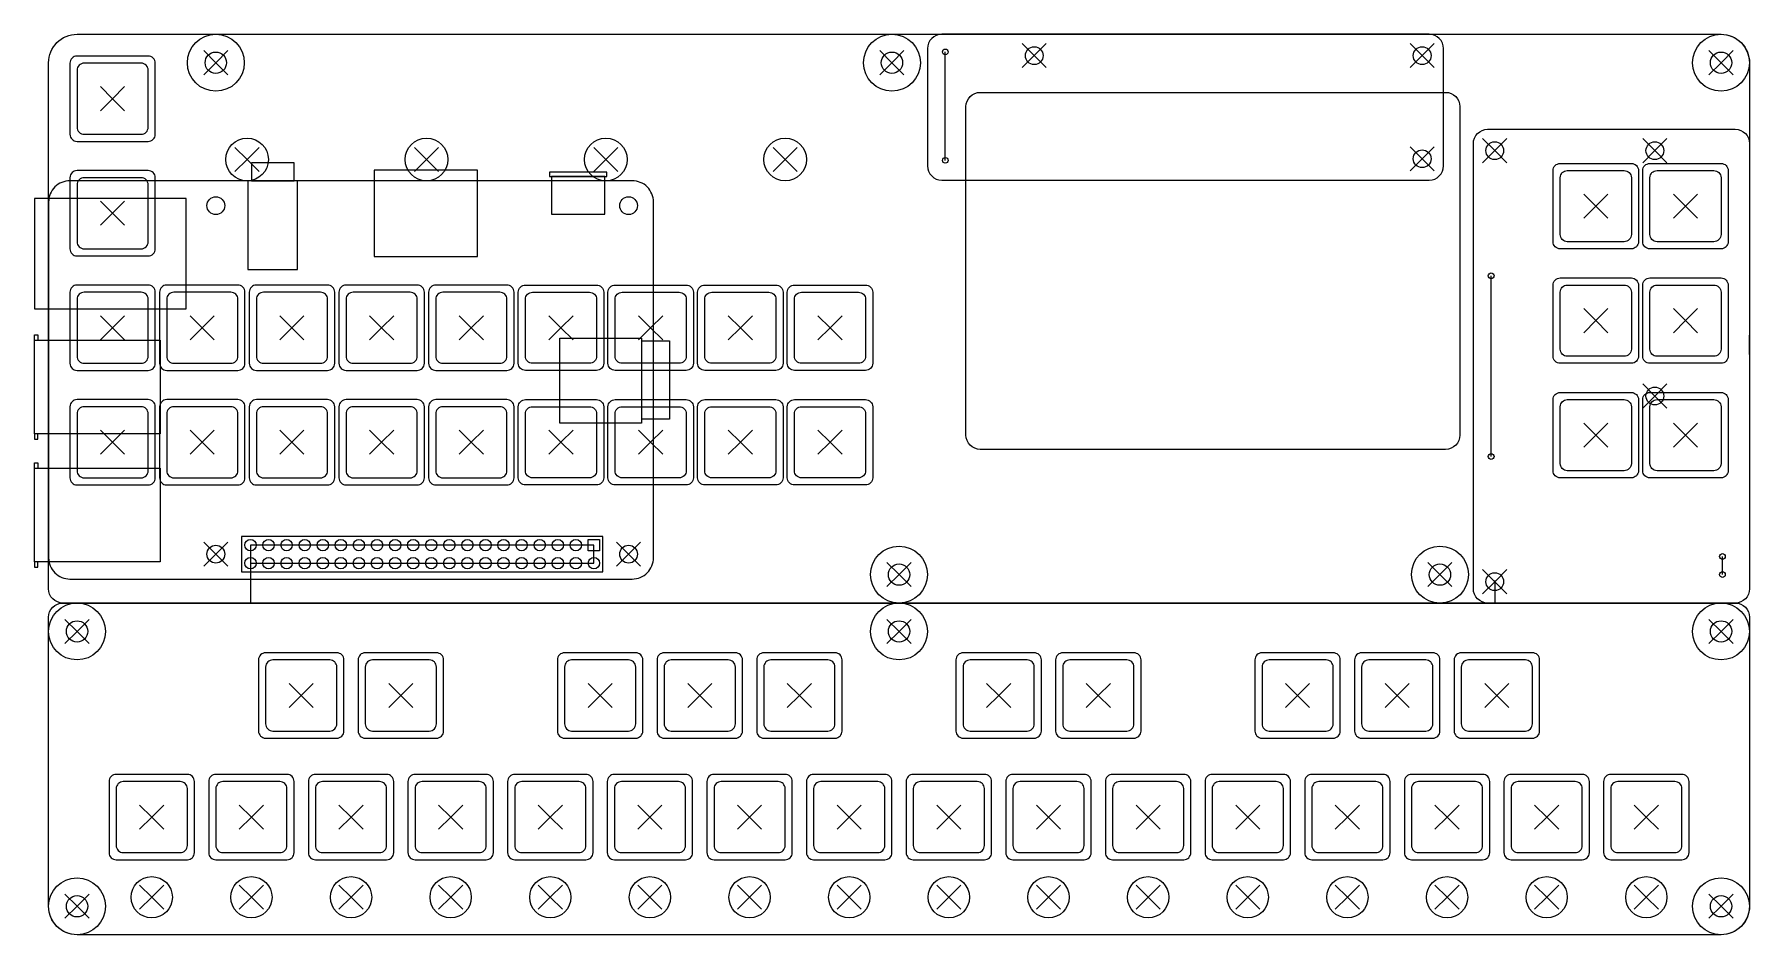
# Model space of a CAD drawing. Header units: millimetres. Extents: x 6 to 247, y 2 to 128.
import ezdxf

# ---------------------------------------------------------------- set-up
doc = ezdxf.new("R2010")
doc.units = ezdxf.units.MM
for name, color, linetype in [('align', 51, 'Continuous'), ('audio', 7, 'Continuous'), ('buttons', 41, 'Continuous'), ('edge.cuts', 4, 'Continuous'), ('encoders', 6, 'Continuous'), ('leds', 7, 'Continuous'), ('mounting', 3, 'Continuous'), ('power', 6, 'Continuous'), ('rasp', 41, 'Continuous'), ('screen', 41, 'Continuous')]:
    doc.layers.add(name, color=color, linetype=linetype)

msp = doc.modelspace()

# ---------------------------------------------------------------- linework, layer by layer
at = {"layer": 'align'}
for p, q in [((134.19, 110.7), (134.19, 125.94)), ((210.89, 69.06), (210.89, 94.46)), ((36.56, 56.6), (36.56, 54.06)), ((84.82, 56.6), (36.56, 56.6)), ((84.82, 54.06), (84.82, 56.6)), ((36.56, 54.06), (36.56, 48.46)), ((36.56, 54.06), (84.82, 54.06)), ((243.39, 52.46), (243.39, 55)), ((211.39, 51.62), (211.39, 48.46))]:
    msp.add_line(p, q, dxfattribs=at)
at = {"layer": 'align', "linetype": 'Continuous', "lineweight": 25}
for points in [[(29.99, 122.73), (31.69, 124.42), (29.99, 126.12)], [(33.38, 126.12), (31.69, 124.42), (33.38, 122.73)], [(124.99, 122.73), (126.69, 124.42), (124.99, 126.12)], [(128.38, 126.12), (126.69, 124.42), (128.38, 122.73)], [(144.99, 123.73), (146.69, 125.42), (144.99, 127.12)], [(148.38, 127.12), (146.69, 125.42), (148.38, 123.73)], [(199.49, 123.73), (201.19, 125.42), (199.49, 127.12)], [(202.88, 127.12), (201.19, 125.42), (202.88, 123.73)], [(241.49, 122.73), (243.19, 124.42), (241.49, 126.12)], [(244.88, 126.12), (243.19, 124.42), (244.88, 122.73)], [(15.49, 117.67), (17.19, 119.36), (15.49, 121.06)], [(18.88, 121.06), (17.19, 119.36), (18.88, 117.67)], [(209.69, 110.37), (211.39, 112.06), (209.69, 113.76)], [(213.08, 113.76), (211.39, 112.06), (213.08, 110.37)], [(232.19, 110.37), (233.89, 112.06), (232.19, 113.76)], [(235.58, 113.76), (233.89, 112.06), (235.58, 110.37)], [(34.38, 109.12), (36.08, 110.81), (34.38, 112.51)], [(37.77, 112.51), (36.08, 110.81), (37.77, 109.12)], [(59.59, 109.12), (61.29, 110.81), (59.59, 112.51)], [(62.98, 112.51), (61.29, 110.81), (62.98, 109.12)], [(84.79, 109.12), (86.49, 110.81), (84.79, 112.51)], [(88.18, 112.51), (86.49, 110.81), (88.18, 109.12)], [(109.99, 109.12), (111.69, 110.81), (109.99, 112.51)], [(113.38, 112.51), (111.69, 110.81), (113.38, 109.12)], [(199.49, 109.23), (201.19, 110.92), (199.49, 112.62)], [(202.88, 112.62), (201.19, 110.92), (202.88, 109.23)], [(15.49, 101.57), (17.19, 103.26), (15.49, 104.96)], [(18.88, 104.96), (17.19, 103.26), (18.88, 101.57)], [(223.89, 102.57), (225.59, 104.26), (223.89, 105.96)], [(227.28, 105.96), (225.59, 104.26), (227.28, 102.57)], [(236.49, 102.57), (238.19, 104.26), (236.49, 105.96)], [(239.88, 105.96), (238.19, 104.26), (239.88, 102.57)], [(223.89, 86.47), (225.59, 88.16), (223.89, 89.86)], [(227.28, 89.86), (225.59, 88.16), (227.28, 86.47)], [(236.49, 86.47), (238.19, 88.16), (236.49, 89.86)], [(239.88, 89.86), (238.19, 88.16), (239.88, 86.47)], [(15.49, 85.47), (17.19, 87.16), (15.49, 88.86)], [(18.88, 88.86), (17.19, 87.16), (18.88, 85.47)], [(28.09, 85.47), (29.79, 87.16), (28.09, 88.86)], [(31.48, 88.86), (29.79, 87.16), (31.48, 85.47)], [(40.69, 85.47), (42.39, 87.16), (40.69, 88.86)], [(44.08, 88.86), (42.39, 87.16), (44.08, 85.47)], [(53.29, 85.47), (54.99, 87.16), (53.29, 88.86)], [(56.68, 88.86), (54.99, 87.16), (56.68, 85.47)], [(65.89, 85.47), (67.59, 87.16), (65.89, 88.86)], [(69.28, 88.86), (67.59, 87.16), (69.28, 85.47)], [(78.49, 85.47), (80.19, 87.16), (78.49, 88.86)], [(81.88, 88.86), (80.19, 87.16), (81.88, 85.47)], [(91.09, 85.47), (92.79, 87.16), (91.09, 88.86)], [(94.48, 88.86), (92.79, 87.16), (94.48, 85.47)], [(103.69, 85.47), (105.39, 87.16), (103.69, 88.86)], [(107.08, 88.86), (105.39, 87.16), (107.08, 85.47)], [(116.29, 85.47), (117.99, 87.16), (116.29, 88.86)], [(119.68, 88.86), (117.99, 87.16), (119.68, 85.47)], [(232.19, 75.87), (233.89, 77.56), (232.19, 79.26)], [(235.58, 79.26), (233.89, 77.56), (235.58, 75.87)], [(15.49, 69.37), (17.19, 71.06), (15.49, 72.76)], [(18.88, 72.76), (17.19, 71.06), (18.88, 69.37)], [(28.09, 69.37), (29.79, 71.06), (28.09, 72.76)], [(31.48, 72.76), (29.79, 71.06), (31.48, 69.37)], [(40.69, 69.37), (42.39, 71.06), (40.69, 72.76)], [(44.08, 72.76), (42.39, 71.06), (44.08, 69.37)], [(53.29, 69.37), (54.99, 71.06), (53.29, 72.76)], [(56.68, 72.76), (54.99, 71.06), (56.68, 69.37)], [(65.89, 69.37), (67.59, 71.06), (65.89, 72.76)], [(69.28, 72.76), (67.59, 71.06), (69.28, 69.37)], [(78.49, 69.37), (80.19, 71.06), (78.49, 72.76)], [(81.88, 72.76), (80.19, 71.06), (81.88, 69.37)], [(91.09, 69.37), (92.79, 71.06), (91.09, 72.76)], [(94.48, 72.76), (92.79, 71.06), (94.48, 69.37)], [(103.69, 69.37), (105.39, 71.06), (103.69, 72.76)], [(107.08, 72.76), (105.39, 71.06), (107.08, 69.37)], [(116.29, 69.37), (117.99, 71.06), (116.29, 72.76)], [(119.68, 72.76), (117.99, 71.06), (119.68, 69.37)], [(223.89, 70.37), (225.59, 72.06), (223.89, 73.76)], [(227.28, 73.76), (225.59, 72.06), (227.28, 70.37)], [(236.49, 70.37), (238.19, 72.06), (236.49, 73.76)], [(239.88, 73.76), (238.19, 72.06), (239.88, 70.37)], [(29.99, 53.64), (31.69, 55.33), (29.99, 57.03)], [(33.38, 57.03), (31.69, 55.33), (33.38, 53.64)], [(87.99, 53.64), (89.69, 55.33), (87.99, 57.03)], [(91.38, 57.03), (89.69, 55.33), (91.38, 53.64)], [(125.99, 50.77), (127.69, 52.46), (125.99, 54.16)], [(129.38, 54.16), (127.69, 52.46), (129.38, 50.77)], [(201.99, 50.77), (203.69, 52.46), (201.99, 54.16)], [(205.38, 54.16), (203.69, 52.46), (205.38, 50.77)], [(209.69, 53.16), (211.39, 51.46), (209.69, 49.77)], [(213.08, 49.77), (211.39, 51.46), (213.08, 53.16)], [(10.49, 42.77), (12.19, 44.46), (10.49, 46.16)], [(13.88, 46.16), (12.19, 44.46), (13.88, 42.77)], [(125.99, 42.77), (127.69, 44.46), (125.99, 46.16)], [(129.38, 46.16), (127.69, 44.46), (129.38, 42.77)], [(241.49, 42.77), (243.19, 44.46), (241.49, 46.16)], [(244.88, 46.16), (243.19, 44.46), (244.88, 42.77)], [(41.99, 33.77), (43.69, 35.46), (41.99, 37.16)], [(45.38, 37.16), (43.69, 35.46), (45.38, 33.77)], [(55.99, 33.77), (57.69, 35.46), (55.99, 37.16)], [(59.38, 37.16), (57.69, 35.46), (59.38, 33.77)], [(83.99, 33.77), (85.69, 35.46), (83.99, 37.16)], [(87.38, 37.16), (85.69, 35.46), (87.38, 33.77)], [(97.99, 33.77), (99.69, 35.46), (97.99, 37.16)], [(101.38, 37.16), (99.69, 35.46), (101.38, 33.77)], [(111.99, 33.77), (113.69, 35.46), (111.99, 37.16)], [(115.38, 37.16), (113.69, 35.46), (115.38, 33.77)], [(139.99, 33.77), (141.69, 35.46), (139.99, 37.16)], [(143.38, 37.16), (141.69, 35.46), (143.38, 33.77)], [(153.99, 33.77), (155.69, 35.46), (153.99, 37.16)], [(157.38, 37.16), (155.69, 35.46), (157.38, 33.77)], [(181.99, 33.77), (183.69, 35.46), (181.99, 37.16)], [(185.38, 37.16), (183.69, 35.46), (185.38, 33.77)], [(195.99, 33.77), (197.69, 35.46), (195.99, 37.16)], [(199.38, 37.16), (197.69, 35.46), (199.38, 33.77)], [(209.99, 33.77), (211.69, 35.46), (209.99, 37.16)], [(213.38, 37.16), (211.69, 35.46), (213.38, 33.77)], [(20.99, 16.67), (22.69, 18.36), (20.99, 20.06)], [(24.38, 20.06), (22.69, 18.36), (24.38, 16.67)], [(34.99, 16.67), (36.69, 18.36), (34.99, 20.06)], [(38.38, 20.06), (36.69, 18.36), (38.38, 16.67)], [(48.99, 16.67), (50.69, 18.36), (48.99, 20.06)], [(52.38, 20.06), (50.69, 18.36), (52.38, 16.67)], [(62.99, 16.67), (64.69, 18.36), (62.99, 20.06)], [(66.38, 20.06), (64.69, 18.36), (66.38, 16.67)], [(76.99, 16.67), (78.69, 18.36), (76.99, 20.06)], [(80.38, 20.06), (78.69, 18.36), (80.38, 16.67)], [(90.99, 16.67), (92.69, 18.36), (90.99, 20.06)], [(94.38, 20.06), (92.69, 18.36), (94.38, 16.67)], [(104.99, 16.67), (106.69, 18.36), (104.99, 20.06)], [(108.38, 20.06), (106.69, 18.36), (108.38, 16.67)], [(118.99, 16.67), (120.69, 18.36), (118.99, 20.06)], [(122.38, 20.06), (120.69, 18.36), (122.38, 16.67)], [(132.99, 16.67), (134.69, 18.36), (132.99, 20.06)], [(136.38, 20.06), (134.69, 18.36), (136.38, 16.67)], [(146.99, 16.67), (148.69, 18.36), (146.99, 20.06)], [(150.38, 20.06), (148.69, 18.36), (150.38, 16.67)], [(160.99, 16.67), (162.69, 18.36), (160.99, 20.06)], [(164.38, 20.06), (162.69, 18.36), (164.38, 16.67)], [(174.99, 16.67), (176.69, 18.36), (174.99, 20.06)], [(178.38, 20.06), (176.69, 18.36), (178.38, 16.67)], [(188.99, 16.67), (190.69, 18.36), (188.99, 20.06)], [(192.38, 20.06), (190.69, 18.36), (192.38, 16.67)], [(202.99, 16.67), (204.69, 18.36), (202.99, 20.06)], [(206.38, 20.06), (204.69, 18.36), (206.38, 16.67)], [(216.99, 16.67), (218.69, 18.36), (216.99, 20.06)], [(220.38, 20.06), (218.69, 18.36), (220.38, 16.67)], [(230.99, 16.67), (232.69, 18.36), (230.99, 20.06)], [(234.38, 20.06), (232.69, 18.36), (234.38, 16.67)], [(10.49, 4.13), (12.19, 5.82), (10.49, 7.52)], [(13.88, 7.52), (12.19, 5.82), (13.88, 4.13)], [(20.99, 5.4), (22.69, 7.09), (20.99, 8.79)], [(24.38, 8.79), (22.69, 7.09), (24.38, 5.4)], [(34.99, 5.4), (36.69, 7.09), (34.99, 8.79)], [(38.38, 8.79), (36.69, 7.09), (38.38, 5.4)], [(48.99, 5.4), (50.69, 7.09), (48.99, 8.79)], [(52.38, 8.79), (50.69, 7.09), (52.38, 5.4)], [(62.99, 5.4), (64.69, 7.09), (62.99, 8.79)], [(66.38, 8.79), (64.69, 7.09), (66.38, 5.4)], [(76.99, 5.4), (78.69, 7.09), (76.99, 8.79)], [(80.38, 8.79), (78.69, 7.09), (80.38, 5.4)], [(90.99, 5.4), (92.69, 7.09), (90.99, 8.79)], [(94.38, 8.79), (92.69, 7.09), (94.38, 5.4)], [(104.99, 5.4), (106.69, 7.09), (104.99, 8.79)], [(108.38, 8.79), (106.69, 7.09), (108.38, 5.4)], [(118.99, 5.4), (120.69, 7.09), (118.99, 8.79)], [(122.38, 8.79), (120.69, 7.09), (122.38, 5.4)], [(132.99, 5.4), (134.69, 7.09), (132.99, 8.79)], [(136.38, 8.79), (134.69, 7.09), (136.38, 5.4)], [(146.99, 5.4), (148.69, 7.09), (146.99, 8.79)], [(150.38, 8.79), (148.69, 7.09), (150.38, 5.4)], [(160.99, 5.4), (162.69, 7.09), (160.99, 8.79)], [(164.38, 8.79), (162.69, 7.09), (164.38, 5.4)], [(174.99, 5.4), (176.69, 7.09), (174.99, 8.79)], [(178.38, 8.79), (176.69, 7.09), (178.38, 5.4)], [(188.99, 5.4), (190.69, 7.09), (188.99, 8.79)], [(192.38, 8.79), (190.69, 7.09), (192.38, 5.4)], [(202.99, 5.4), (204.69, 7.09), (202.99, 8.79)], [(206.38, 8.79), (204.69, 7.09), (206.38, 5.4)], [(216.99, 5.4), (218.69, 7.09), (216.99, 8.79)], [(220.38, 8.79), (218.69, 7.09), (220.38, 5.4)], [(230.99, 5.4), (232.69, 7.09), (230.99, 8.79)], [(234.38, 8.79), (232.69, 7.09), (234.38, 5.4)], [(241.49, 4.13), (243.19, 5.82), (241.49, 7.52)], [(244.88, 7.52), (243.19, 5.82), (244.88, 4.13)]]:
    msp.add_lwpolyline(points, dxfattribs=at)
at = {"layer": 'align'}
for centre in [(134.19, 125.94), (134.19, 110.7), (210.89, 94.46), (210.89, 69.06), (243.39, 55), (243.39, 52.46)]:
    msp.add_circle(centre, 0.4, dxfattribs=at)
at = {"layer": 'audio', "color": 52, "true_color": 0xc2c200}
msp.add_lwpolyline([(247.19, 113.06), (247.19, 50.46, -0.414214), (245.19, 48.46), (210.39, 48.46, -0.414214), (208.39, 50.46), (208.39, 113.06, -0.414214), (210.39, 115.06), (245.19, 115.06, -0.414214)], format="xyb", close=True, dxfattribs=at)
at = {"layer": 'audio', "color": 136, "true_color": 0x008484}
msp.add_lwpolyline([(247.21, 83.38), (247.21, 86.13)], dxfattribs=at)
at = {"layer": 'buttons', "color": 1, "linetype": 'Continuous', "lineweight": 25}
for points in [[(12.19, 113.36), (22.19, 113.36, 0.414214), (23.19, 114.36), (23.19, 124.36, 0.414214), (22.19, 125.36), (12.19, 125.36, 0.414214), (11.19, 124.36), (11.19, 114.36, 0.414214)], [(13.19, 114.36), (21.19, 114.36, 0.414214), (22.19, 115.36), (22.19, 123.36, 0.414214), (21.19, 124.36), (13.19, 124.36, 0.414214), (12.19, 123.36), (12.19, 115.36, 0.414214)], [(12.19, 97.26), (22.19, 97.26, 0.414214), (23.19, 98.26), (23.19, 108.26, 0.414214), (22.19, 109.26), (12.19, 109.26, 0.414214), (11.19, 108.26), (11.19, 98.26, 0.414214)], [(230.59, 98.26), (220.59, 98.26, -0.414214), (219.59, 99.26), (219.59, 109.26, -0.414214), (220.59, 110.26), (230.59, 110.26, -0.414214), (231.59, 109.26), (231.59, 99.26, -0.414214)], [(229.59, 99.26), (221.59, 99.26, -0.414214), (220.59, 100.26), (220.59, 108.26, -0.414214), (221.59, 109.26), (229.59, 109.26, -0.414214), (230.59, 108.26), (230.59, 100.26, -0.414214)], [(243.19, 98.26), (233.19, 98.26, -0.414214), (232.19, 99.26), (232.19, 109.26, -0.414214), (233.19, 110.26), (243.19, 110.26, -0.414214), (244.19, 109.26), (244.19, 99.26, -0.414214)], [(242.19, 99.26), (234.19, 99.26, -0.414214), (233.19, 100.26), (233.19, 108.26, -0.414214), (234.19, 109.26), (242.19, 109.26, -0.414214), (243.19, 108.26), (243.19, 100.26, -0.414214)], [(13.19, 98.26), (21.19, 98.26, 0.414214), (22.19, 99.26), (22.19, 107.26, 0.414214), (21.19, 108.26), (13.19, 108.26, 0.414214), (12.19, 107.26), (12.19, 99.26, 0.414214)], [(230.59, 82.16), (220.59, 82.16, -0.414214), (219.59, 83.16), (219.59, 93.16, -0.414214), (220.59, 94.16), (230.59, 94.16, -0.414214), (231.59, 93.16), (231.59, 83.16, -0.414214)], [(243.19, 82.16), (233.19, 82.16, -0.414214), (232.19, 83.16), (232.19, 93.16, -0.414214), (233.19, 94.16), (243.19, 94.16, -0.414214), (244.19, 93.16), (244.19, 83.16, -0.414214)], [(12.19, 81.16), (22.19, 81.16, 0.414214), (23.19, 82.16), (23.19, 92.16, 0.414214), (22.19, 93.16), (12.19, 93.16, 0.414214), (11.19, 92.16), (11.19, 82.16, 0.414214)], [(13.19, 82.16), (21.19, 82.16, 0.414214), (22.19, 83.16), (22.19, 91.16, 0.414214), (21.19, 92.16), (13.19, 92.16, 0.414214), (12.19, 91.16), (12.19, 83.16, 0.414214)], [(24.79, 81.16), (34.79, 81.16, 0.414214), (35.79, 82.16), (35.79, 92.16, 0.414214), (34.79, 93.16), (24.79, 93.16, 0.414214), (23.79, 92.16), (23.79, 82.16, 0.414214)], [(25.79, 82.16), (33.79, 82.16, 0.414214), (34.79, 83.16), (34.79, 91.16, 0.414214), (33.79, 92.16), (25.79, 92.16, 0.414214), (24.79, 91.16), (24.79, 83.16, 0.414214)], [(37.39, 81.16), (47.39, 81.16, 0.414214), (48.39, 82.16), (48.39, 92.16, 0.414214), (47.39, 93.16), (37.39, 93.16, 0.414214), (36.39, 92.16), (36.39, 82.16, 0.414214)], [(38.39, 82.16), (46.39, 82.16, 0.414214), (47.39, 83.16), (47.39, 91.16, 0.414214), (46.39, 92.16), (38.39, 92.16, 0.414214), (37.39, 91.16), (37.39, 83.16, 0.414214)], [(49.99, 81.16), (59.99, 81.16, 0.414214), (60.99, 82.16), (60.99, 92.16, 0.414214), (59.99, 93.16), (49.99, 93.16, 0.414214), (48.99, 92.16), (48.99, 82.16, 0.414214)], [(50.99, 82.16), (58.99, 82.16, 0.414214), (59.99, 83.16), (59.99, 91.16, 0.414214), (58.99, 92.16), (50.99, 92.16, 0.414214), (49.99, 91.16), (49.99, 83.16, 0.414214)], [(62.59, 81.16), (72.59, 81.16, 0.414214), (73.59, 82.16), (73.59, 92.16, 0.414214), (72.59, 93.16), (62.59, 93.16, 0.414214), (61.59, 92.16), (61.59, 82.16, 0.414214)], [(63.59, 82.16), (71.59, 82.16, 0.414214), (72.59, 83.16), (72.59, 91.16, 0.414214), (71.59, 92.16), (63.59, 92.16, 0.414214), (62.59, 91.16), (62.59, 83.16, 0.414214)], [(85.19, 81.16), (75.19, 81.16, -0.414214), (74.19, 82.16), (74.19, 92.16, -0.414214), (75.19, 93.16), (85.19, 93.16, -0.414214), (86.19, 92.16), (86.19, 82.16, -0.414214)], [(84.19, 82.16), (76.19, 82.16, -0.414214), (75.19, 83.16), (75.19, 91.16, -0.414214), (76.19, 92.16), (84.19, 92.16, -0.414214), (85.19, 91.16), (85.19, 83.16, -0.414214)], [(97.79, 81.16), (87.79, 81.16, -0.414214), (86.79, 82.16), (86.79, 92.16, -0.414214), (87.79, 93.16), (97.79, 93.16, -0.414214), (98.79, 92.16), (98.79, 82.16, -0.414214)], [(96.79, 82.16), (88.79, 82.16, -0.414214), (87.79, 83.16), (87.79, 91.16, -0.414214), (88.79, 92.16), (96.79, 92.16, -0.414214), (97.79, 91.16), (97.79, 83.16, -0.414214)], [(110.39, 81.16), (100.39, 81.16, -0.414214), (99.39, 82.16), (99.39, 92.16, -0.414214), (100.39, 93.16), (110.39, 93.16, -0.414214), (111.39, 92.16), (111.39, 82.16, -0.414214)], [(109.39, 82.16), (101.39, 82.16, -0.414214), (100.39, 83.16), (100.39, 91.16, -0.414214), (101.39, 92.16), (109.39, 92.16, -0.414214), (110.39, 91.16), (110.39, 83.16, -0.414214)], [(122.99, 81.16), (112.99, 81.16, -0.414214), (111.99, 82.16), (111.99, 92.16, -0.414214), (112.99, 93.16), (122.99, 93.16, -0.414214), (123.99, 92.16), (123.99, 82.16, -0.414214)], [(121.99, 82.16), (113.99, 82.16, -0.414214), (112.99, 83.16), (112.99, 91.16, -0.414214), (113.99, 92.16), (121.99, 92.16, -0.414214), (122.99, 91.16), (122.99, 83.16, -0.414214)], [(229.59, 83.16), (221.59, 83.16, -0.414214), (220.59, 84.16), (220.59, 92.16, -0.414214), (221.59, 93.16), (229.59, 93.16, -0.414214), (230.59, 92.16), (230.59, 84.16, -0.414214)], [(242.19, 83.16), (234.19, 83.16, -0.414214), (233.19, 84.16), (233.19, 92.16, -0.414214), (234.19, 93.16), (242.19, 93.16, -0.414214), (243.19, 92.16), (243.19, 84.16, -0.414214)], [(230.59, 66.06), (220.59, 66.06, -0.414214), (219.59, 67.06), (219.59, 77.06, -0.414214), (220.59, 78.06), (230.59, 78.06, -0.414214), (231.59, 77.06), (231.59, 67.06, -0.414214)], [(243.19, 66.06), (233.19, 66.06, -0.414214), (232.19, 67.06), (232.19, 77.06, -0.414214), (233.19, 78.06), (243.19, 78.06, -0.414214), (244.19, 77.06), (244.19, 67.06, -0.414214)], [(12.19, 65.06), (22.19, 65.06, 0.414214), (23.19, 66.06), (23.19, 76.06, 0.414214), (22.19, 77.06), (12.19, 77.06, 0.414214), (11.19, 76.06), (11.19, 66.06, 0.414214)], [(13.19, 66.06), (21.19, 66.06, 0.414214), (22.19, 67.06), (22.19, 75.06, 0.414214), (21.19, 76.06), (13.19, 76.06, 0.414214), (12.19, 75.06), (12.19, 67.06, 0.414214)], [(24.79, 65.06), (34.79, 65.06, 0.414214), (35.79, 66.06), (35.79, 76.06, 0.414214), (34.79, 77.06), (24.79, 77.06, 0.414214), (23.79, 76.06), (23.79, 66.06, 0.414214)], [(25.79, 66.06), (33.79, 66.06, 0.414214), (34.79, 67.06), (34.79, 75.06, 0.414214), (33.79, 76.06), (25.79, 76.06, 0.414214), (24.79, 75.06), (24.79, 67.06, 0.414214)], [(37.39, 65.06), (47.39, 65.06, 0.414214), (48.39, 66.06), (48.39, 76.06, 0.414214), (47.39, 77.06), (37.39, 77.06, 0.414214), (36.39, 76.06), (36.39, 66.06, 0.414214)], [(38.39, 66.06), (46.39, 66.06, 0.414214), (47.39, 67.06), (47.39, 75.06, 0.414214), (46.39, 76.06), (38.39, 76.06, 0.414214), (37.39, 75.06), (37.39, 67.06, 0.414214)], [(49.99, 65.06), (59.99, 65.06, 0.414214), (60.99, 66.06), (60.99, 76.06, 0.414214), (59.99, 77.06), (49.99, 77.06, 0.414214), (48.99, 76.06), (48.99, 66.06, 0.414214)], [(50.99, 66.06), (58.99, 66.06, 0.414214), (59.99, 67.06), (59.99, 75.06, 0.414214), (58.99, 76.06), (50.99, 76.06, 0.414214), (49.99, 75.06), (49.99, 67.06, 0.414214)], [(62.59, 65.06), (72.59, 65.06, 0.414214), (73.59, 66.06), (73.59, 76.06, 0.414214), (72.59, 77.06), (62.59, 77.06, 0.414214), (61.59, 76.06), (61.59, 66.06, 0.414214)], [(63.59, 66.06), (71.59, 66.06, 0.414214), (72.59, 67.06), (72.59, 75.06, 0.414214), (71.59, 76.06), (63.59, 76.06, 0.414214), (62.59, 75.06), (62.59, 67.06, 0.414214)], [(85.19, 65.06), (75.19, 65.06, -0.414214), (74.19, 66.06), (74.19, 76.06, -0.414214), (75.19, 77.06), (85.19, 77.06, -0.414214), (86.19, 76.06), (86.19, 66.06, -0.414214)], [(84.19, 66.06), (76.19, 66.06, -0.414214), (75.19, 67.06), (75.19, 75.06, -0.414214), (76.19, 76.06), (84.19, 76.06, -0.414214), (85.19, 75.06), (85.19, 67.06, -0.414214)], [(97.79, 65.06), (87.79, 65.06, -0.414214), (86.79, 66.06), (86.79, 76.06, -0.414214), (87.79, 77.06), (97.79, 77.06, -0.414214), (98.79, 76.06), (98.79, 66.06, -0.414214)], [(96.79, 66.06), (88.79, 66.06, -0.414214), (87.79, 67.06), (87.79, 75.06, -0.414214), (88.79, 76.06), (96.79, 76.06, -0.414214), (97.79, 75.06), (97.79, 67.06, -0.414214)], [(110.39, 65.06), (100.39, 65.06, -0.414214), (99.39, 66.06), (99.39, 76.06, -0.414214), (100.39, 77.06), (110.39, 77.06, -0.414214), (111.39, 76.06), (111.39, 66.06, -0.414214)], [(109.39, 66.06), (101.39, 66.06, -0.414214), (100.39, 67.06), (100.39, 75.06, -0.414214), (101.39, 76.06), (109.39, 76.06, -0.414214), (110.39, 75.06), (110.39, 67.06, -0.414214)], [(122.99, 65.06), (112.99, 65.06, -0.414214), (111.99, 66.06), (111.99, 76.06, -0.414214), (112.99, 77.06), (122.99, 77.06, -0.414214), (123.99, 76.06), (123.99, 66.06, -0.414214)], [(121.99, 66.06), (113.99, 66.06, -0.414214), (112.99, 67.06), (112.99, 75.06, -0.414214), (113.99, 76.06), (121.99, 76.06, -0.414214), (122.99, 75.06), (122.99, 67.06, -0.414214)], [(229.59, 67.06), (221.59, 67.06, -0.414214), (220.59, 68.06), (220.59, 76.06, -0.414214), (221.59, 77.06), (229.59, 77.06, -0.414214), (230.59, 76.06), (230.59, 68.06, -0.414214)], [(242.19, 67.06), (234.19, 67.06, -0.414214), (233.19, 68.06), (233.19, 76.06, -0.414214), (234.19, 77.06), (242.19, 77.06, -0.414214), (243.19, 76.06), (243.19, 68.06, -0.414214)], [(38.69, 29.46), (48.69, 29.46, 0.414214), (49.69, 30.46), (49.69, 40.46, 0.414214), (48.69, 41.46), (38.69, 41.46, 0.414214), (37.69, 40.46), (37.69, 30.46, 0.414214)], [(52.69, 29.46), (62.69, 29.46, 0.414214), (63.69, 30.46), (63.69, 40.46, 0.414214), (62.69, 41.46), (52.69, 41.46, 0.414214), (51.69, 40.46), (51.69, 30.46, 0.414214)], [(80.69, 29.46), (90.69, 29.46, 0.414214), (91.69, 30.46), (91.69, 40.46, 0.414214), (90.69, 41.46), (80.69, 41.46, 0.414214), (79.69, 40.46), (79.69, 30.46, 0.414214)], [(94.69, 29.46), (104.69, 29.46, 0.414214), (105.69, 30.46), (105.69, 40.46, 0.414214), (104.69, 41.46), (94.69, 41.46, 0.414214), (93.69, 40.46), (93.69, 30.46, 0.414214)], [(108.69, 29.46), (118.69, 29.46, 0.414214), (119.69, 30.46), (119.69, 40.46, 0.414214), (118.69, 41.46), (108.69, 41.46, 0.414214), (107.69, 40.46), (107.69, 30.46, 0.414214)], [(136.69, 29.46), (146.69, 29.46, 0.414214), (147.69, 30.46), (147.69, 40.46, 0.414214), (146.69, 41.46), (136.69, 41.46, 0.414214), (135.69, 40.46), (135.69, 30.46, 0.414214)], [(150.69, 29.46), (160.69, 29.46, 0.414214), (161.69, 30.46), (161.69, 40.46, 0.414214), (160.69, 41.46), (150.69, 41.46, 0.414214), (149.69, 40.46), (149.69, 30.46, 0.414214)], [(178.69, 29.46), (188.69, 29.46, 0.414214), (189.69, 30.46), (189.69, 40.46, 0.414214), (188.69, 41.46), (178.69, 41.46, 0.414214), (177.69, 40.46), (177.69, 30.46, 0.414214)], [(192.69, 29.46), (202.69, 29.46, 0.414214), (203.69, 30.46), (203.69, 40.46, 0.414214), (202.69, 41.46), (192.69, 41.46, 0.414214), (191.69, 40.46), (191.69, 30.46, 0.414214)], [(206.69, 29.46), (216.69, 29.46, 0.414214), (217.69, 30.46), (217.69, 40.46, 0.414214), (216.69, 41.46), (206.69, 41.46, 0.414214), (205.69, 40.46), (205.69, 30.46, 0.414214)], [(39.69, 30.46), (47.69, 30.46, 0.414214), (48.69, 31.46), (48.69, 39.46, 0.414214), (47.69, 40.46), (39.69, 40.46, 0.414214), (38.69, 39.46), (38.69, 31.46, 0.414214)], [(53.69, 30.46), (61.69, 30.46, 0.414214), (62.69, 31.46), (62.69, 39.46, 0.414214), (61.69, 40.46), (53.69, 40.46, 0.414214), (52.69, 39.46), (52.69, 31.46, 0.414214)], [(81.69, 30.46), (89.69, 30.46, 0.414214), (90.69, 31.46), (90.69, 39.46, 0.414214), (89.69, 40.46), (81.69, 40.46, 0.414214), (80.69, 39.46), (80.69, 31.46, 0.414214)], [(95.69, 30.46), (103.69, 30.46, 0.414214), (104.69, 31.46), (104.69, 39.46, 0.414214), (103.69, 40.46), (95.69, 40.46, 0.414214), (94.69, 39.46), (94.69, 31.46, 0.414214)], [(109.69, 30.46), (117.69, 30.46, 0.414214), (118.69, 31.46), (118.69, 39.46, 0.414214), (117.69, 40.46), (109.69, 40.46, 0.414214), (108.69, 39.46), (108.69, 31.46, 0.414214)], [(137.69, 30.46), (145.69, 30.46, 0.414214), (146.69, 31.46), (146.69, 39.46, 0.414214), (145.69, 40.46), (137.69, 40.46, 0.414214), (136.69, 39.46), (136.69, 31.46, 0.414214)], [(151.69, 30.46), (159.69, 30.46, 0.414214), (160.69, 31.46), (160.69, 39.46, 0.414214), (159.69, 40.46), (151.69, 40.46, 0.414214), (150.69, 39.46), (150.69, 31.46, 0.414214)], [(179.69, 30.46), (187.69, 30.46, 0.414214), (188.69, 31.46), (188.69, 39.46, 0.414214), (187.69, 40.46), (179.69, 40.46, 0.414214), (178.69, 39.46), (178.69, 31.46, 0.414214)], [(193.69, 30.46), (201.69, 30.46, 0.414214), (202.69, 31.46), (202.69, 39.46, 0.414214), (201.69, 40.46), (193.69, 40.46, 0.414214), (192.69, 39.46), (192.69, 31.46, 0.414214)], [(207.69, 30.46), (215.69, 30.46, 0.414214), (216.69, 31.46), (216.69, 39.46, 0.414214), (215.69, 40.46), (207.69, 40.46, 0.414214), (206.69, 39.46), (206.69, 31.46, 0.414214)], [(17.69, 12.36), (27.69, 12.36, 0.414214), (28.69, 13.36), (28.69, 23.36, 0.414214), (27.69, 24.36), (17.69, 24.36, 0.414214), (16.69, 23.36), (16.69, 13.36, 0.414214)], [(31.69, 12.36), (41.69, 12.36, 0.414214), (42.69, 13.36), (42.69, 23.36, 0.414214), (41.69, 24.36), (31.69, 24.36, 0.414214), (30.69, 23.36), (30.69, 13.36, 0.414214)], [(45.69, 12.36), (55.69, 12.36, 0.414214), (56.69, 13.36), (56.69, 23.36, 0.414214), (55.69, 24.36), (45.69, 24.36, 0.414214), (44.69, 23.36), (44.69, 13.36, 0.414214)], [(59.69, 12.36), (69.69, 12.36, 0.414214), (70.69, 13.36), (70.69, 23.36, 0.414214), (69.69, 24.36), (59.69, 24.36, 0.414214), (58.69, 23.36), (58.69, 13.36, 0.414214)], [(73.69, 12.36), (83.69, 12.36, 0.414214), (84.69, 13.36), (84.69, 23.36, 0.414214), (83.69, 24.36), (73.69, 24.36, 0.414214), (72.69, 23.36), (72.69, 13.36, 0.414214)], [(87.69, 12.36), (97.69, 12.36, 0.414214), (98.69, 13.36), (98.69, 23.36, 0.414214), (97.69, 24.36), (87.69, 24.36, 0.414214), (86.69, 23.36), (86.69, 13.36, 0.414214)], [(101.69, 12.36), (111.69, 12.36, 0.414214), (112.69, 13.36), (112.69, 23.36, 0.414214), (111.69, 24.36), (101.69, 24.36, 0.414214), (100.69, 23.36), (100.69, 13.36, 0.414214)], [(115.69, 12.36), (125.69, 12.36, 0.414214), (126.69, 13.36), (126.69, 23.36, 0.414214), (125.69, 24.36), (115.69, 24.36, 0.414214), (114.69, 23.36), (114.69, 13.36, 0.414214)], [(129.69, 12.36), (139.69, 12.36, 0.414214), (140.69, 13.36), (140.69, 23.36, 0.414214), (139.69, 24.36), (129.69, 24.36, 0.414214), (128.69, 23.36), (128.69, 13.36, 0.414214)], [(143.69, 12.36), (153.69, 12.36, 0.414214), (154.69, 13.36), (154.69, 23.36, 0.414214), (153.69, 24.36), (143.69, 24.36, 0.414214), (142.69, 23.36), (142.69, 13.36, 0.414214)], [(157.69, 12.36), (167.69, 12.36, 0.414214), (168.69, 13.36), (168.69, 23.36, 0.414214), (167.69, 24.36), (157.69, 24.36, 0.414214), (156.69, 23.36), (156.69, 13.36, 0.414214)], [(171.69, 12.36), (181.69, 12.36, 0.414214), (182.69, 13.36), (182.69, 23.36, 0.414214), (181.69, 24.36), (171.69, 24.36, 0.414214), (170.69, 23.36), (170.69, 13.36, 0.414214)], [(185.69, 12.36), (195.69, 12.36, 0.414214), (196.69, 13.36), (196.69, 23.36, 0.414214), (195.69, 24.36), (185.69, 24.36, 0.414214), (184.69, 23.36), (184.69, 13.36, 0.414214)], [(199.69, 12.36), (209.69, 12.36, 0.414214), (210.69, 13.36), (210.69, 23.36, 0.414214), (209.69, 24.36), (199.69, 24.36, 0.414214), (198.69, 23.36), (198.69, 13.36, 0.414214)], [(213.69, 12.36), (223.69, 12.36, 0.414214), (224.69, 13.36), (224.69, 23.36, 0.414214), (223.69, 24.36), (213.69, 24.36, 0.414214), (212.69, 23.36), (212.69, 13.36, 0.414214)], [(227.69, 12.36), (237.69, 12.36, 0.414214), (238.69, 13.36), (238.69, 23.36, 0.414214), (237.69, 24.36), (227.69, 24.36, 0.414214), (226.69, 23.36), (226.69, 13.36, 0.414214)], [(18.69, 13.36), (26.69, 13.36, 0.414214), (27.69, 14.36), (27.69, 22.36, 0.414214), (26.69, 23.36), (18.69, 23.36, 0.414214), (17.69, 22.36), (17.69, 14.36, 0.414214)], [(32.69, 13.36), (40.69, 13.36, 0.414214), (41.69, 14.36), (41.69, 22.36, 0.414214), (40.69, 23.36), (32.69, 23.36, 0.414214), (31.69, 22.36), (31.69, 14.36, 0.414214)], [(46.69, 13.36), (54.69, 13.36, 0.414214), (55.69, 14.36), (55.69, 22.36, 0.414214), (54.69, 23.36), (46.69, 23.36, 0.414214), (45.69, 22.36), (45.69, 14.36, 0.414214)], [(60.69, 13.36), (68.69, 13.36, 0.414214), (69.69, 14.36), (69.69, 22.36, 0.414214), (68.69, 23.36), (60.69, 23.36, 0.414214), (59.69, 22.36), (59.69, 14.36, 0.414214)], [(74.69, 13.36), (82.69, 13.36, 0.414214), (83.69, 14.36), (83.69, 22.36, 0.414214), (82.69, 23.36), (74.69, 23.36, 0.414214), (73.69, 22.36), (73.69, 14.36, 0.414214)], [(88.69, 13.36), (96.69, 13.36, 0.414214), (97.69, 14.36), (97.69, 22.36, 0.414214), (96.69, 23.36), (88.69, 23.36, 0.414214), (87.69, 22.36), (87.69, 14.36, 0.414214)], [(102.69, 13.36), (110.69, 13.36, 0.414214), (111.69, 14.36), (111.69, 22.36, 0.414214), (110.69, 23.36), (102.69, 23.36, 0.414214), (101.69, 22.36), (101.69, 14.36, 0.414214)], [(116.69, 13.36), (124.69, 13.36, 0.414214), (125.69, 14.36), (125.69, 22.36, 0.414214), (124.69, 23.36), (116.69, 23.36, 0.414214), (115.69, 22.36), (115.69, 14.36, 0.414214)], [(130.69, 13.36), (138.69, 13.36, 0.414214), (139.69, 14.36), (139.69, 22.36, 0.414214), (138.69, 23.36), (130.69, 23.36, 0.414214), (129.69, 22.36), (129.69, 14.36, 0.414214)], [(144.69, 13.36), (152.69, 13.36, 0.414214), (153.69, 14.36), (153.69, 22.36, 0.414214), (152.69, 23.36), (144.69, 23.36, 0.414214), (143.69, 22.36), (143.69, 14.36, 0.414214)], [(158.69, 13.36), (166.69, 13.36, 0.414214), (167.69, 14.36), (167.69, 22.36, 0.414214), (166.69, 23.36), (158.69, 23.36, 0.414214), (157.69, 22.36), (157.69, 14.36, 0.414214)], [(172.69, 13.36), (180.69, 13.36, 0.414214), (181.69, 14.36), (181.69, 22.36, 0.414214), (180.69, 23.36), (172.69, 23.36, 0.414214), (171.69, 22.36), (171.69, 14.36, 0.414214)], [(186.69, 13.36), (194.69, 13.36, 0.414214), (195.69, 14.36), (195.69, 22.36, 0.414214), (194.69, 23.36), (186.69, 23.36, 0.414214), (185.69, 22.36), (185.69, 14.36, 0.414214)], [(200.69, 13.36), (208.69, 13.36, 0.414214), (209.69, 14.36), (209.69, 22.36, 0.414214), (208.69, 23.36), (200.69, 23.36, 0.414214), (199.69, 22.36), (199.69, 14.36, 0.414214)], [(214.69, 13.36), (222.69, 13.36, 0.414214), (223.69, 14.36), (223.69, 22.36, 0.414214), (222.69, 23.36), (214.69, 23.36, 0.414214), (213.69, 22.36), (213.69, 14.36, 0.414214)], [(228.69, 13.36), (236.69, 13.36, 0.414214), (237.69, 14.36), (237.69, 22.36, 0.414214), (236.69, 23.36), (228.69, 23.36, 0.414214), (227.69, 22.36), (227.69, 14.36, 0.414214)]]:
    msp.add_lwpolyline(points, format="xyb", close=True, dxfattribs=at)
at = {"layer": 'edge.cuts'}
for points in [[(8.19, 50.46), (8.19, 124.42, -0.414214), (12.19, 128.42), (243.19, 128.42, -0.414214), (247.19, 124.42), (247.19, 50.46, -0.414214), (245.19, 48.46), (10.19, 48.46, -0.414214)], [(247.19, 46.46), (247.19, 5.82, -0.414214), (243.19, 1.82), (12.19, 1.82, -0.414214), (8.19, 5.82), (8.19, 46.46, -0.414214), (10.19, 48.46), (245.19, 48.46, -0.414214)]]:
    msp.add_lwpolyline(points, format="xyb", close=True, dxfattribs=at)
at = {"layer": 'encoders'}
for centre in [(36.08, 110.81), (61.29, 110.81), (86.49, 110.81), (111.69, 110.81)]:
    msp.add_circle(centre, 3, dxfattribs=at)
at = {"layer": 'leds'}
for centre in [(22.69, 7.09), (36.69, 7.09), (50.69, 7.09), (64.69, 7.09), (78.69, 7.09), (92.69, 7.09), (106.69, 7.09), (120.69, 7.09), (134.69, 7.09), (148.69, 7.09), (162.69, 7.09), (176.69, 7.09), (190.69, 7.09), (204.69, 7.09), (218.69, 7.09), (232.69, 7.09)]:
    msp.add_circle(centre, 2.9, dxfattribs=at)
at = {"layer": 'mounting'}
for centre, radius in [((31.69, 124.42), 4), ((126.69, 124.42), 4), ((243.19, 124.42), 4), ((31.69, 124.42), 1.5), ((126.69, 124.42), 1.5), ((146.69, 125.42), 1.25), ((201.19, 125.42), 1.25), ((243.19, 124.42), 1.5), ((211.39, 112.06), 1.25), ((233.89, 112.06), 1.25), ((201.19, 110.92), 1.25), ((233.89, 77.56), 1.25), ((127.69, 52.46), 4), ((203.69, 52.46), 4), ((127.69, 52.46), 1.5), ((203.69, 52.46), 1.5), ((211.39, 51.46), 1.25), ((12.19, 44.46), 4), ((127.69, 44.46), 4), ((243.19, 44.46), 4), ((12.19, 44.46), 1.5), ((127.69, 44.46), 1.5), ((243.19, 44.46), 1.5), ((12.19, 5.82), 4), ((243.19, 5.82), 4), ((12.19, 5.82), 1.5), ((243.19, 5.82), 1.5)]:
    msp.add_circle(centre, radius, dxfattribs=at)
at = {"layer": 'power'}
msp.add_lwpolyline([(131.69, 109.92, 0.414214), (133.69, 107.92), (202.19, 107.92, 0.414214), (204.19, 109.92), (204.19, 126.42, 0.414214), (202.19, 128.42), (133.69, 128.42, 0.414214), (131.69, 126.42)], format="xyb", close=True, dxfattribs=at)
at = {"layer": 'rasp'}
for points in [[(42.69, 110.33), (36.69, 110.33), (36.69, 107.83), (42.69, 107.83), (42.69, 110.33)], [(68.44, 97.18), (68.44, 109.33), (53.94, 109.33), (53.94, 97.18), (68.44, 97.18)], [(86.61, 109.05), (78.57, 109.05), (78.57, 108.43), (86.61, 108.43), (86.61, 109.05)], [(43.19, 107.83), (36.19, 107.83), (36.19, 95.33), (43.19, 95.33), (43.19, 107.83)], [(86.34, 108.43), (78.84, 108.43), (78.84, 103.12), (86.34, 103.12), (86.34, 108.43)], [(6.19, 105.34), (6.19, 89.83), (27.54, 89.83), (27.54, 105.34), (6.19, 105.34)], [(6.19, 85.4), (23.89, 85.4), (23.89, 72.26), (6.19, 72.26), (6.19, 86.18), (6.69, 86.18), (6.69, 85.4)], [(91.5, 85.72), (91.5, 73.73), (80.05, 73.73), (80.05, 85.72), (91.5, 85.72)], [(91.5, 85.32), (95.45, 85.32), (95.45, 74.32), (91.5, 74.32)], [(6.19, 72.26), (6.19, 71.48), (6.69, 71.48), (6.69, 72.26)], [(6.19, 67.4), (23.89, 67.4), (23.89, 54.26), (6.19, 54.26), (6.19, 68.18), (6.69, 68.18), (6.69, 67.4)], [(86.09, 57.83), (35.29, 57.83), (35.29, 52.83), (86.09, 52.83), (86.09, 57.83)], [(6.19, 54.26), (6.19, 53.48), (6.69, 53.48), (6.69, 54.26)]]:
    msp.add_lwpolyline(points, dxfattribs=at)
msp.add_lwpolyline([(90.19, 107.83), (11.19, 107.83, 0.414214), (8.19, 104.83), (8.19, 54.83, 0.414214), (11.19, 51.83), (90.19, 51.83, 0.414214), (93.19, 54.83), (93.19, 104.83, 0.414214)], format="xyb", close=True, dxfattribs=at)
msp.add_lwpolyline([(85.62, 57.4), (85.62, 55.8), (84.02, 55.8), (84.02, 57.4)], close=True, dxfattribs=at)
msp.add_lwpolyline([(85.62, 57.4), (85.62, 55.8), (84.02, 55.8), (84.02, 57.4)], close=True, dxfattribs=at)
for centre, radius in [((31.69, 104.33), 1.25), ((89.69, 104.33), 1.25), ((31.69, 55.33), 1.25), ((36.56, 56.6), 0.8), ((36.56, 56.6), 0.8), ((39.1, 56.6), 0.8), ((39.1, 56.6), 0.8), ((41.64, 56.6), 0.8), ((41.64, 56.6), 0.8), ((44.18, 56.6), 0.8), ((44.18, 56.6), 0.8), ((46.72, 56.6), 0.8), ((46.72, 56.6), 0.8), ((49.26, 56.6), 0.8), ((49.26, 56.6), 0.8), ((51.8, 56.6), 0.8), ((51.8, 56.6), 0.8), ((54.34, 56.6), 0.8), ((54.34, 56.6), 0.8), ((56.88, 56.6), 0.8), ((56.88, 56.6), 0.8), ((59.42, 56.6), 0.8), ((59.42, 56.6), 0.8), ((61.96, 56.6), 0.8), ((61.96, 56.6), 0.8), ((64.5, 56.6), 0.8), ((64.5, 56.6), 0.8), ((67.04, 56.6), 0.8), ((67.04, 56.6), 0.8), ((69.58, 56.6), 0.8), ((69.58, 56.6), 0.8), ((72.12, 56.6), 0.8), ((72.12, 56.6), 0.8), ((74.66, 56.6), 0.8), ((74.66, 56.6), 0.8), ((77.2, 56.6), 0.8), ((77.2, 56.6), 0.8), ((79.74, 56.6), 0.8), ((79.74, 56.6), 0.8), ((82.28, 56.6), 0.8), ((82.28, 56.6), 0.8), ((89.69, 55.33), 1.25), ((36.56, 54.06), 0.8), ((36.56, 54.06), 0.8), ((39.1, 54.06), 0.8), ((39.1, 54.06), 0.8), ((41.64, 54.06), 0.8), ((41.64, 54.06), 0.8), ((44.18, 54.06), 0.8), ((44.18, 54.06), 0.8), ((46.72, 54.06), 0.8), ((46.72, 54.06), 0.8), ((49.26, 54.06), 0.8), ((49.26, 54.06), 0.8), ((51.8, 54.06), 0.8), ((51.8, 54.06), 0.8), ((54.34, 54.06), 0.8), ((54.34, 54.06), 0.8), ((56.88, 54.06), 0.8), ((56.88, 54.06), 0.8), ((59.42, 54.06), 0.8), ((59.42, 54.06), 0.8), ((61.96, 54.06), 0.8), ((61.96, 54.06), 0.8), ((64.5, 54.06), 0.8), ((64.5, 54.06), 0.8), ((67.04, 54.06), 0.8), ((67.04, 54.06), 0.8), ((69.58, 54.06), 0.8), ((69.58, 54.06), 0.8), ((72.12, 54.06), 0.8), ((72.12, 54.06), 0.8), ((74.66, 54.06), 0.8), ((74.66, 54.06), 0.8), ((77.2, 54.06), 0.8), ((77.2, 54.06), 0.8), ((79.74, 54.06), 0.8), ((79.74, 54.06), 0.8), ((82.28, 54.06), 0.8), ((82.28, 54.06), 0.8), ((84.82, 54.06), 0.8), ((84.82, 54.06), 0.8)]:
    msp.add_circle(centre, radius, dxfattribs=at)
at = {"layer": 'screen'}
msp.add_lwpolyline([(204.49, 120.26, -0.414214), (206.49, 118.26), (206.49, 72.06, -0.414214), (204.49, 70.06), (139.09, 70.06, -0.414214), (137.09, 72.06), (137.09, 118.26, -0.414214), (139.09, 120.26)], format="xyb", close=True, dxfattribs=at)

doc.saveas('drawing.dxf')
